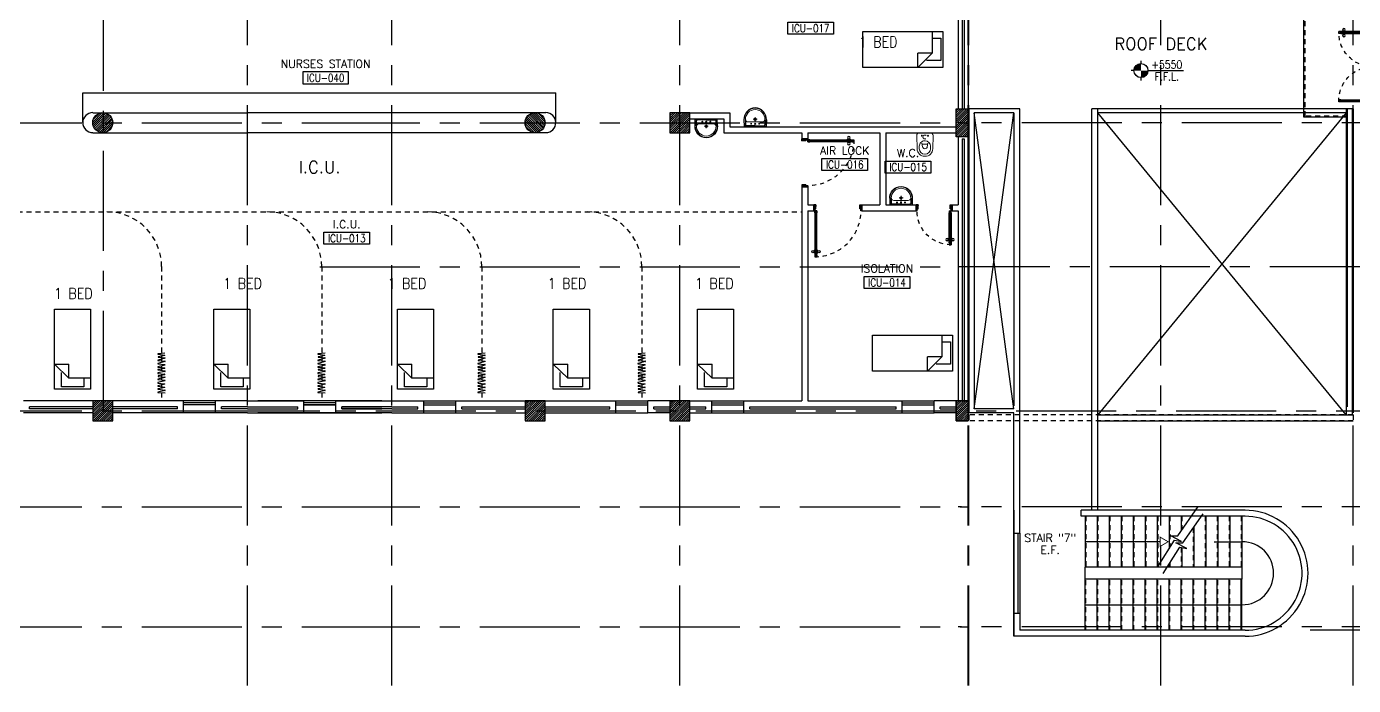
# Model space of a CAD drawing. Extents: x -0.4 to 93.5, y -1.1 to 78.4.
# Drawn here: x 17.47 to 50.62, y -1.11 to 15.35 of the extents above; entities that cross this region are included whole.
import ezdxf
from ezdxf.enums import TextEntityAlignment as Align

# ---------------------------------------------------------------- set-up
doc = ezdxf.new("R2010")
doc.units = 0
doc.header["$MEASUREMENT"] = 0
doc.header["$PDMODE"] = 34
for name, pattern in [('CENTERX2', [4, 2.5, -0.5, 0.5, -0.5]), ('DASHED', [0.75, 0.5, -0.25]), ('HIDDEN', [0.375, 0.25, -0.125]), ('HIDDEN2', [0.1875, 0.125, -0.0625])]:
    doc.linetypes.add(name, pattern=pattern)
doc.layers.get('0').update_dxf_attribs({"color": 11, "linetype": 'CONTINUOUS'})
doc.layers.get('DEFPOINTS').update_dxf_attribs({"color": 11, "linetype": 'CONTINUOUS'})
for name, color, linetype in [('A_COUNTER', 11, 'CONTINUOUS'), ('A_CUBICLE_CURTAINS', 11, 'HIDDEN'), ('AX-DIM', 11, 'CONTINUOUS'), ('AXES', 11, 'CENTERX2'), ('COL', 11, 'CONTINUOUS'), ('D_CURTAIN', 11, 'HIDDEN'), ('DOOR', 11, 'CONTINUOUS'), ('FIX', 11, 'CONTINUOUS'), ('FUR', 11, 'CONTINUOUS'), ('HAT', 11, 'CONTINUOUS'), ('INSUL', 11, 'CONTINUOUS'), ('LEV-PL', 11, 'CONTINUOUS'), ('Locker', 11, 'CONTINUOUS'), ('RM-BOX', 11, 'CONTINUOUS'), ('RM-NAME', 11, 'CONTINUOUS'), ('RM-NO', 11, 'CONTINUOUS'), ('ROOF', 11, 'CONTINUOUS'), ('RS20', 11, 'CONTINUOUS'), ('SHAFT', 11, 'CONTINUOUS'), ('STR', 11, 'CONTINUOUS'), ('WALL', 11, 'CONTINUOUS'), ('WIN', 11, 'CONTINUOUS')]:
    doc.layers.add(name, color=color, linetype=linetype)
doc.styles.add('ROMANC', font='romanc', dxfattribs={"height": 0.1})
doc.styles.add('ROMANS', font='ROMANS.shx', dxfattribs={"width": 0.6})
doc.styles.add('RS20', font='ROMANS.shx', dxfattribs={"height": 0.2})
doc.styles.add('S', font='ROMANS.SHX')
doc.dimstyles.new('STANDARD in', dxfattribs={"dimtxt": 0.24, "dimasz": 0.1, "dimexe": 0.07, "dimexo": 0.05, "dimgap": 0.05, "dimtad": 1, "dimdec": 0, "dimlfac": 1000, "dimzin": 0, "dimdsep": 46, "dimtxsty": 'ROMANS', "dimblk": 'ARCHTICK', "dimcen": 0.05, "dimdle": 0.05, "dimclrd": 7, "dimclre": 7, "dimclrt": 2, "dimadec": 0, "dimazin": 0, "dimtfac": 1, "dimtdec": 0, "dimtmove": 2, "dimatfit": 3, "dimldrblk": 'ARCHTICK', "dimfxl": 0, "dimtolj": 1, "dimtzin": 0, "dimarcsym": 0})

# ---------------------------------------------------------------- blocks, each defined once
blk = doc.blocks.new('*X21')
at = {"color": 0}
for p, q in [((73379, 118298), (73831, 118750)), ((73379, 118351), (73778, 118750)), ((73379, 118404), (73725, 118750)), ((73379, 118457), (73672, 118750)), ((73379, 118510), (73619, 118750)), ((73379, 118563), (73566, 118750)), ((73379, 118616), (73513, 118750)), ((73379, 118669), (73460, 118750)), ((73379, 118722), (73407, 118750)), ((73384, 118250), (73879, 118745)), ((73437, 118250), (73879, 118692)), ((73490, 118250), (73879, 118639)), ((73543, 118250), (73879, 118586)), ((73596, 118250), (73879, 118533)), ((73649, 118250), (73879, 118480)), ((73702, 118250), (73879, 118427)), ((73755, 118250), (73879, 118374)), ((73808, 118250), (73879, 118321)), ((73861, 118250), (73879, 118268))]:
    blk.add_line(p, q, dxfattribs=at)
blk = doc.blocks.new('COL50')
at = {"layer": 'COL'}
blk.add_lwpolyline([(-250, 250), (-250, -250), (250, -250), (250, 250)], close=True, dxfattribs=at)
blk = doc.blocks.new('*X22')
at = {"color": 0}
for p, q in [((84179, 118279), (84650, 118750)), ((84179, 118332), (84596, 118750)), ((84179, 118386), (84543, 118750)), ((84179, 118439), (84490, 118750)), ((84179, 118492), (84437, 118750)), ((84179, 118545), (84384, 118750)), ((84179, 118598), (84331, 118750)), ((84179, 118651), (84278, 118750)), ((84179, 118704), (84225, 118750)), ((84203, 118250), (84679, 118726)), ((84256, 118250), (84679, 118673)), ((84309, 118250), (84679, 118620)), ((84362, 118250), (84679, 118567)), ((84415, 118250), (84679, 118514)), ((84468, 118250), (84679, 118461)), ((84521, 118250), (84679, 118408)), ((84574, 118250), (84679, 118355)), ((84627, 118250), (84679, 118302))]:
    blk.add_line(p, q, dxfattribs=at)
blk = doc.blocks.new('_ARCHTICK')
at = {"color": 0, "linetype": 'ByBlock', "const_width": 0.15}
blk.add_lwpolyline([(-0.5, -0.5), (0.5, 0.5)], dxfattribs=at)
blk = doc.blocks.new('*D161')
at = {"layer": 'AX-DIM', "color": 7, "lineweight": -2, "ltscale": 0.3}
for p, q in [((91.482, 5.5), (92.202, 5.5)), ((92.132, 5.55), (92.132, 0.225)), ((49.537, 0.275), (92.202, 0.275))]:
    blk.add_line(p, q, dxfattribs=at)
at = {"layer": 'DEFPOINTS', "color": 0, "ltscale": 0.3}
for p in [(91.432, 5.5), (49.487, 0.275), (92.132, 0.275)]:
    blk.add_point(p, dxfattribs=at)
at = {"layer": 'AX-DIM', "color": 7, "lineweight": -2, "ltscale": 0.3, "xscale": 0.1, "yscale": 0.1, "zscale": 0.1}
for p, rotation in [((92.132, 5.5), 90), ((92.132, 0.275), 270)]:
    blk.add_blockref('_ARCHTICK', p, dxfattribs=dict(at, rotation=rotation))
at = {"layer": 'AX-DIM', "color": 2, "ltscale": 0.3, "insert": (91.962, 2.888), "char_height": 0.24, "attachment_point": 5, "rotation": 90, "style": 'ROMANS'}
blk.add_mtext('\\A1;5225', dxfattribs=at)
blk = doc.blocks.new('LEV1')
at = {"layer": 'LEV-PL'}
for p, q in [((-175, 0), (-245, 0)), ((0, 245), (0, 175)), ((175, 0), (1061, 0)), ((0, -175), (0, -245))]:
    blk.add_line(p, q, dxfattribs=at)
at = {"layer": 'LEV-PL', "const_width": 175}
for points in [[(-88, 0, -0.414214), (0, 88, -1)], [(88, 0, -0.414214), (0, -88, -1)]]:
    blk.add_lwpolyline(points, format="xyb", dxfattribs=at)
at = {"layer": 'LEV-PL'}
blk.add_circle((0, 0), 175, dxfattribs=at)
at = {"layer": 'LEV-PL', "color": 4, "style": 'S', "width": 0.85}
for tag, p in [('+0000', (646, 50)), ('F.F.L.', (646, -250))]:
    blk.add_attdef(tag, text='', height=200, dxfattribs=at).set_placement(p, align=Align.CENTER)
blk = doc.blocks.new('C11')
at = {"layer": 'HAT'}
h = blk.add_hatch(dxfattribs=at)
h.set_pattern_fill('ANSI31', color=256, scale=300, style=0)
h.set_pattern_definition([(45, (-248556.182, -75061.005), (-26.5165043, 26.5165043), [])])
h.paths.add_polyline_path([(300, 700), (0, 700), (0, 350), (300, 350)])
h.paths.add_polyline_path([(300, 350), (0, 350), (0, 0), (300, 0)])
at = {"layer": 'COL'}
blk.add_lwpolyline([(300, 700), (300, 0), (0, 0), (0, 700)], close=True, dxfattribs=at)
blk = doc.blocks.new('C-300')
at = {"layer": 'HAT', "linetype": 'ByBlock', "ltscale": 0.3}
h = blk.add_hatch(dxfattribs=at)
h.set_pattern_fill('ANSI31', color=8, scale=300, style=0)
h.set_pattern_definition([(45, (-258496.182, -82361.005), (-26.5165043, 26.5165043), [])])
h.paths.add_polyline_path([(300, 500), (0, 500), (0, 250), (300, 250)])
h.paths.add_polyline_path([(300, 250), (0, 250), (0, 0), (300, 0)])
at = {"layer": 'COL'}
blk.add_lwpolyline([(0, 500), (300, 500), (300, 0), (0, 0)], close=True, dxfattribs=at)
blk = doc.blocks.new('DOOR100')
at = {"layer": 'DOOR', "color": 0, "linetype": 'ByBlock'}
for p, q in [((-82, 1205), (-91, 1205)), ((-91, 1205), (-91, 1140)), ((-82, 1140), (-91, 1140)), ((-75, 1218), (-82, 1218)), ((-82, 1128), (-82, 1218)), ((-82, 1205), (-82, 1140)), ((-75, 1128), (-82, 1128)), ((-25, 1300), (-75, 1300)), ((-75, 1300), (-25, 1300)), ((-75, 1250), (-75, 1300)), ((-58, 1250), (-75, 1250)), ((-42, 1270), (-58, 1270)), ((-58, 1250), (-58, 1270)), ((-42, 1250), (-42, 1270)), ((-25, 1250), (-42, 1250)), ((-25, 1250), (-25, 1300)), ((-25, 1218), (-18, 1218)), ((-25, 1128), (-18, 1128)), ((-18, 1128), (-18, 1218)), ((-18, 1205), (-9, 1205)), ((-18, 1205), (-18, 1140)), ((-18, 1140), (-9, 1140)), ((-9, 1205), (-9, 1140)), ((-1200, 0), (-1200, 150)), ((-1200, 150), (-1175, 150)), ((-1200, 150), (-1200, 0)), ((-1150, 0), (-1200, 0)), ((-1175, 150), (-1175, 100)), ((-1175, 100), (-1150, 100)), ((-1150, 100), (-1150, 0)), ((-75, 200), (-58, 200)), ((-75, 150), (-75, 200)), ((-75, 150), (-25, 150)), ((-58, 200), (-58, 180)), ((-58, 180), (-42, 180)), ((-50, 100), (-50, 0)), ((-25, 100), (-50, 100)), ((-50, 0), (0, 0)), ((-42, 200), (-25, 200)), ((-42, 180), (-42, 200)), ((-25, 200), (-25, 150)), ((0, 150), (-25, 150)), ((-25, 150), (-25, 100)), ((0, 150), (0, 0))]:
    blk.add_line(p, q, dxfattribs=at)
at = {"layer": 'DOOR', "linetype": 'ByBlock'}
for p, q in [((-75, 1250), (-75, 200)), ((-58, 200), (-58, 1250)), ((-42, 200), (-42, 1250)), ((-25, 200), (-25, 1250)), ((0, 0), (0, 150))]:
    blk.add_line(p, q, dxfattribs=at)
at = {"layer": 'DOOR', "color": 9, "linetype": 'ByBlock'}
for p, q in [((-1150, 0), (-1200, 114)), ((-1150, 0), (-1200, 40)), ((-1150, 0), (-1163, 100)), ((-50, 0), (0, 114)), ((-50, 0), (-37, 100)), ((-50, 0), (0, 40))]:
    blk.add_line(p, q, dxfattribs=at)
at = {"layer": 'DOOR', "color": 0, "linetype": 'ByBlock'}
for centre in [(-124, 1173), (24, 1173)]:
    blk.add_circle(centre, 32.4, dxfattribs=at)
at = {"layer": 'DOOR', "linetype": 'HIDDEN', "ltscale": 0.5}
blk.add_arc((-25, 150), 1150, 90, 180.0001, dxfattribs=at)
at = {"layer": 'DOOR', "color": 9, "linetype": 'ByBlock'}
for centre, radius, start, end in [((-1150, 0), 154, 103.7142, 108.8947), ((-1150, 0), 134, 100.72, 111.8402), ((-1150, 0), 94.4, 90, 121.9818), ((-1150, 0), 74.4, 90, 132.2236), ((-1150, 0), 54.4, 90, 156.7926), ((-1150, 0), 34.4, 90, 180), ((-1150, 0), 14.4, 90, 180), ((-50, 0), 94.4, 58.0182, 90), ((-50, 0), 74.4, 47.7764, 90), ((-50, 0), 54.4, 23.2074, 90), ((-50, 0), 34.4, 0, 90), ((-50, 0), 14.4, 0, 90), ((-50, 0), 134, 68.1598, 79.28), ((-50, 0), 114, 64.0838, 77.3774), ((-50, 0), 154, 71.1053, 76.2858)]:
    blk.add_arc(centre, radius, start, end, dxfattribs=at)
blk = doc.blocks.new('DOOR90')
at = {"layer": 'DOOR', "color": 0, "linetype": 'ByBlock'}
for p, q in [((-150, 0), (-150, -25)), ((-150, 0), (0, 0)), ((0, -50), (0, 0)), ((-1000, -25), (-1000, -75)), ((-1000, -75), (-1000, -25)), ((-950, -25), (-1000, -25)), ((-950, -75), (-1000, -75)), ((-970, -42), (-970, -58)), ((-950, -42), (-970, -42)), ((-950, -58), (-970, -58)), ((-950, -25), (-950, -42)), ((-950, -58), (-950, -75)), ((-918, -25), (-918, -18)), ((-828, -18), (-918, -18)), ((-918, -75), (-918, -82)), ((-828, -82), (-918, -82)), ((-905, -18), (-905, -9)), ((-905, -9), (-840, -9)), ((-905, -18), (-840, -18)), ((-905, -82), (-905, -91)), ((-905, -82), (-840, -82)), ((-905, -91), (-840, -91)), ((-840, -18), (-840, -9)), ((-840, -82), (-840, -91)), ((-828, -25), (-828, -18)), ((-828, -75), (-828, -82)), ((-200, -42), (-200, -25)), ((-200, -25), (-150, -25)), ((-180, -42), (-200, -42)), ((-200, -75), (-200, -58)), ((-200, -58), (-180, -58)), ((-150, -75), (-200, -75)), ((-180, -58), (-180, -42)), ((-150, -75), (-150, -25)), ((-150, -25), (-100, -25)), ((-100, -25), (-100, -50)), ((-100, -50), (0, -50)), ((-150, -900), (-150, -875)), ((-150, -875), (-100, -875)), ((0, -900), (-150, -900)), ((-150, -900), (0, -900)), ((-100, -850), (0, -850)), ((-100, -875), (-100, -850)), ((0, -850), (0, -900))]:
    blk.add_line(p, q, dxfattribs=at)
at = {"layer": 'DOOR', "color": 9, "linetype": 'ByBlock'}
for p, q in [((0, -50), (-114, 0)), ((0, -50), (-40, 0)), ((0, -50), (-100, -37)), ((0, -850), (-114, -900)), ((0, -850), (-100, -863)), ((0, -850), (-40, -900))]:
    blk.add_line(p, q, dxfattribs=at)
at = {"layer": 'DOOR', "linetype": 'ByBlock'}
for p, q in [((-200, -25), (-950, -25)), ((-200, -42), (-950, -42)), ((-200, -58), (-950, -58)), ((-950, -75), (-200, -75))]:
    blk.add_line(p, q, dxfattribs=at)
at = {"layer": 'DOOR', "color": 0, "linetype": 'ByBlock'}
for centre in [(-873, 24), (-873, -124)]:
    blk.add_circle(centre, 32.4, dxfattribs=at)
at = {"layer": 'DOOR', "color": 9, "linetype": 'ByBlock'}
for centre, radius, start, end in [((0, -50), 154, 161.1053, 166.2858), ((0, -50), 134, 158.1598, 169.28), ((0, -50), 94.4, 148.0182, 180), ((0, -50), 74.4, 137.7764, 180), ((0, -50), 114, 154.0838, 167.3774), ((0, -50), 54.4, 113.2074, 180), ((0, -50), 34.4, 90, 180), ((0, -50), 14.4, 90, 180), ((0, -850), 154, 193.7142, 198.8947), ((0, -850), 134, 190.72, 201.8402), ((0, -850), 94.4, 180, 211.9818), ((0, -850), 74.4, 180, 222.2236), ((0, -850), 54.4, 180, 246.7926), ((0, -850), 34.4, 180, 270), ((0, -850), 14.4, 180, 270)]:
    blk.add_arc(centre, radius, start, end, dxfattribs=at)
at = {"layer": 'DOOR', "linetype": 'HIDDEN', "ltscale": 0.5}
blk.add_arc((-150, -25), 850, 180, 270, dxfattribs=at)
blk = doc.blocks.new('C')
at = {"layer": 'D_CURTAIN'}
for points in [[(0.229, 0.077), (0.229, 0.077, 0.848601), (0.219, 0.076), (0.202, -0.062, -0.855925), (0.192, -0.063), (0.167, 0.072, 0.866955), (0.157, 0.072), (0.144, -0.065, -0.843142), (0.134, -0.066), (0.099, 0.077, 0.845318), (0.089, 0.076), (0.076, -0.066, -0.842227), (0.066, -0.067), (0.029, 0.079, 0.837896), (0.019, 0.078), (0.004, -0.065, -0.84563), (-0.006, -0.065), (-0.04, 0.078, 0.842014), (-0.049, 0.078), (-0.065, -0.063, -0.866148), (-0.075, -0.063), (-0.099, 0.074, 0.854133), (-0.109, 0.074), (-0.129, -0.066, -0.838104), (-0.139, -0.067), (-0.17, 0.077, 0.84026), (-0.18, 0.077), (-0.183, -0.071)], [(0.639, -0.068), (0.628, 0.076, 0.848601), (0.618, 0.076), (0.601, -0.063, -0.855925), (0.591, -0.063), (0.566, 0.071, 0.866955), (0.556, 0.071), (0.542, -0.066, -0.843142), (0.533, -0.066), (0.497, 0.076, 0.845318), (0.488, 0.075), (0.474, -0.067, -0.842227), (0.465, -0.068), (0.427, 0.078, 0.837896), (0.417, 0.078), (0.403, -0.065, -0.84563), (0.393, -0.066), (0.359, 0.078, 0.842014), (0.349, 0.077), (0.334, -0.063, -0.866148), (0.324, -0.064), (0.299, 0.074, 0.854133), (0.29, 0.073), (0.27, -0.067, -0.838104), (0.26, -0.067), (0.229, 0.077, 0.84026), (0.219, 0.076)]]:
    blk.add_lwpolyline(points, format="xyb", dxfattribs=at)
blk = doc.blocks.new('LAV1')
at = {"layer": 'FIX', "linetype": 'ByBlock', "ltscale": 0.3}
for p, q in [((-280, 210), (-275, 50)), ((-245, 210), (-245, 85)), ((0, 60), (-220, 60)), ((0, 60), (220, 60)), ((245, 210), (245, 85)), ((280, 210), (275, 50))]:
    blk.add_line(p, q, dxfattribs=at)
at = {"layer": 'FIX', "linetype": 'Continuous', "lineweight": 20}
for p, q in [((-275, 210), (-275, 50)), ((0, 50), (-275, 50)), ((0, 50), (-252, 50)), ((0, 155), (-181, 155)), ((0, 155), (181, 155)), ((0, 50), (252, 50)), ((0, 50), (275, 50)), ((275, 210), (275, 50))]:
    blk.add_line(p, q, dxfattribs=at)
at = {"layer": 'FIX', "linetype": 'DASHED', "lineweight": 20, "ltscale": 0.05}
for p, q in [((50, 220), (-50, 220)), ((0, 170), (0, 270)), ((0, 170), (0, 270))]:
    blk.add_line(p, q, dxfattribs=at)
at = {"layer": 'FIX', "lineweight": 20}
for p, q in [((16, 107), (-15, 107)), ((0, 92), (0, 123))]:
    blk.add_line(p, q, dxfattribs=at)
at = {"layer": 'FIX', "linetype": 'HIDDEN', "lineweight": 20, "ltscale": 0.05}
for centre in [(-100, 107), (100, 107)]:
    blk.add_circle(centre, 12.4, dxfattribs=at)
at = {"layer": 'FIX', "lineweight": 20}
for centre, radius in [((0, 220), 29.5), ((0, 220), 22.5), ((0, 107), 15.5)]:
    blk.add_circle(centre, radius, dxfattribs=at)
at = {"layer": 'FIX', "linetype": 'ByBlock', "ltscale": 0.3}
for centre, radius, start, end in [((7, 220), 287, 91.3776, 182.0064), ((-7, 220), 287, 357.9936, 88.6224), ((-220, 85), 24.9, 179.7021, 269.9486), ((220, 85), 24.9, 270.0514, 0.2979)]:
    blk.add_arc(centre, radius, start, end, dxfattribs=at)
at = {"layer": 'FIX', "linetype": 'Continuous', "lineweight": 20}
for centre, radius, start, end in [((8, 217), 283, 91.6988, 181.351), ((8, 212), 253, 91.7328, 180.4884), ((-8, 217), 283, 358.649, 88.3012), ((-8, 212), 253, 359.5116, 88.2672), ((-179, 222), 66.9, 190.2006, 268.0786), ((179, 222), 66.9, 271.9214, 349.7994)]:
    blk.add_arc(centre, radius, start, end, dxfattribs=at)
blk = doc.blocks.new('WC1')
at = {"layer": 'FIX', "lineweight": 20}
for p, q in [((-727, 5), (-727, -5)), ((-674, 5), (-674, -5)), ((-534, 24), (-540, 0)), ((-540, 0), (-534, -24)), ((-210, 204), (-538, 194)), ((-475, 141), (-538, 141)), ((-395, 76), (-490, 60)), ((-339, 5), (-339, -5)), ((-538, -141), (-475, -141)), ((-538, -194), (-210, -204)), ((-490, -60), (-395, -76))]:
    blk.add_line(p, q, dxfattribs=at)
at = {"layer": 'FIX', "linetype": 'Continuous', "lineweight": 20}
blk.add_line((-420, -47), (-420, 45), dxfattribs=at)
at = {"layer": 'FIX', "lineweight": 20}
blk.add_lwpolyline([(-213, -204), (-210, -204, 0.414214), (-137, -131), (-137, 0), (-137, 131, 0.414214), (-210, 204)], format="xyb", dxfattribs=at)
at = {"layer": 'FIX', "linetype": 'HIDDEN2', "lineweight": 20, "ltscale": 0.3}
blk.add_circle((-245, 0), 49.8, dxfattribs=at)
at = {"layer": 'FIX', "linetype": 'HIDDEN', "lineweight": 20, "ltscale": 0.05}
for centre in [(-213, 78), (-213, -77)]:
    blk.add_circle(centre, 11.6, dxfattribs=at)
at = {"layer": 'FIX', "lineweight": 20}
for centre, radius, start, end in [((-538, 5), 189, 90, 180), ((-538, 5), 136, 90, 180), ((-473, -7), 68.2, 128.9242, 152.8468), ((-464, -18), 82, 108.496, 128.9242), ((-475, 5), 136, 360, 90), ((-538, -5), 189, 180, 270), ((-538, -5), 136, 180, 270), ((-473, 7), 68.2, 207.1532, 231.0758), ((-464, 18), 82, 231.0758, 251.504), ((-475, -5), 136, 270, 0)]:
    blk.add_arc(centre, radius, start, end, dxfattribs=at)
at = {"layer": 'FIX', "linetype": 'Continuous', "lineweight": 20}
for centre, start, end in [((-443, 46), 357.6662, 91.6121), ((-442, -46), 268.3879, 2.3338)]:
    blk.add_arc(centre, 22.3, start, end, dxfattribs=at)
blk = doc.blocks.new('A$C272A55A0')
at = {"layer": 'DOOR', "color": 0, "linetype": 'ByBlock'}
for p, q in [((0, 900), (0, 1050)), ((50, 1050), (0, 1050)), ((50, 950), (50, 1050)), ((1750, 950), (1750, 1050)), ((1750, 1050), (1800, 1050)), ((1800, 1050), (1800, 900)), ((0, 900), (25, 900)), ((25, 950), (50, 950)), ((25, 900), (25, 950)), ((75, 900), (25, 900)), ((25, 850), (25, 900)), ((42, 850), (25, 850)), ((58, 870), (42, 870)), ((42, 870), (42, 850)), ((58, 850), (58, 870)), ((75, 850), (58, 850)), ((75, 900), (75, 850)), ((1725, 900), (1775, 900)), ((1725, 900), (1725, 850)), ((1725, 850), (1742, 850)), ((1742, 870), (1758, 870)), ((1742, 850), (1742, 870)), ((1775, 950), (1750, 950)), ((1758, 870), (1758, 850)), ((1758, 850), (1775, 850)), ((1775, 900), (1775, 950)), ((1800, 900), (1775, 900)), ((1775, 850), (1775, 900)), ((25, 50), (42, 50)), ((25, 50), (25, 0)), ((25, 0), (75, 0)), ((75, 0), (25, 0)), ((42, 50), (42, 30)), ((42, 30), (58, 30)), ((58, 50), (75, 50)), ((58, 50), (58, 30)), ((75, 50), (75, 0)), ((1718, 160), (1709, 160)), ((1709, 95), (1709, 160)), ((1718, 95), (1709, 95)), ((1725, 173), (1718, 173)), ((1718, 173), (1718, 83)), ((1718, 95), (1718, 160)), ((1725, 83), (1718, 83)), ((1742, 50), (1725, 50)), ((1725, 50), (1725, 0)), ((1775, 0), (1725, 0)), ((1725, 0), (1775, 0)), ((1742, 50), (1742, 30)), ((1758, 30), (1742, 30)), ((1775, 50), (1758, 50)), ((1758, 50), (1758, 30)), ((1775, 173), (1782, 173)), ((1775, 83), (1782, 83)), ((1775, 50), (1775, 0)), ((1782, 173), (1782, 83)), ((1782, 160), (1791, 160)), ((1782, 95), (1782, 160)), ((1782, 95), (1791, 95)), ((1791, 95), (1791, 160))]:
    blk.add_line(p, q, dxfattribs=at)
at = {"layer": 'DOOR', "color": 9, "linetype": 'ByBlock'}
for p, q in [((50, 1050), (0, 1010)), ((50, 1050), (0, 937)), ((50, 1050), (37, 950)), ((1750, 1050), (1800, 1010)), ((1750, 1050), (1800, 937)), ((1750, 1050), (1763, 950))]:
    blk.add_line(p, q, dxfattribs=at)
at = {"layer": 'DOOR', "linetype": 'ByBlock'}
for p, q in [((25, 850), (25, 50)), ((42, 850), (42, 50)), ((58, 850), (58, 50)), ((75, 50), (75, 850)), ((1725, 50), (1725, 850)), ((1742, 850), (1742, 50)), ((1758, 850), (1758, 50)), ((1775, 850), (1775, 50))]:
    blk.add_line(p, q, dxfattribs=at)
at = {"layer": 'DOOR', "color": 0, "linetype": 'ByBlock'}
for centre in [(1676, 128), (1824, 128)]:
    blk.add_circle(centre, 32.4, dxfattribs=at)
at = {"layer": 'DOOR', "color": 9, "linetype": 'ByBlock'}
for centre, radius, start, end in [((50, 1050), 54.4, 203.2074, 270), ((50, 1050), 74.4, 227.7764, 270), ((50, 1050), 34.4, 180, 270), ((50, 1050), 14.4, 180, 270), ((1750, 1050), 14.4, 270, 0), ((1750, 1050), 34.4, 270, 0), ((1750, 1050), 54.4, 270, 336.7926), ((1750, 1050), 74.4, 270, 312.2236), ((50, 1050), 94.4, 238.0182, 270), ((50, 1050), 114, 244.0838, 257.3774), ((50, 1050), 134, 248.1598, 259.28), ((50, 1050), 154, 251.1053, 256.2858), ((1750, 1050), 94.4, 270, 301.9818), ((1750, 1050), 114, 282.6226, 295.9162), ((1750, 1050), 134, 280.72, 291.8402), ((1750, 1050), 154, 283.7142, 288.8947)]:
    blk.add_arc(centre, radius, start, end, dxfattribs=at)
at = {"layer": 'DOOR', "linetype": 'HIDDEN', "ltscale": 0.5}
for centre, start, end in [((50, 851), 268.3174, 3.2965), ((1750, 851), 176.7035, 271.6826)]:
    blk.add_arc(centre, 851, start, end, dxfattribs=at)
at = {"layer": 'WALL', "linetype": 'ByBlock'}
blk.add_line((1800, 900), (1800, 1050), dxfattribs=at)
blk = doc.blocks.new('RM1')
at = {"layer": 'RM-BOX'}
blk.add_lwpolyline([(570, -200), (-570, -200), (-570, -500), (570, -500)], close=True, dxfattribs=at)
at = {"layer": 'RM-NAME', "style": 'ROMANS'}
for tag, p in [('ROOMNAME1', (0, 324)), ('ROOMNAME2', (0, 0))]:
    blk.add_attdef(tag, text='', height=200, dxfattribs=at).set_placement(p, align=Align.MIDDLE)
at = {"layer": 'RM-NO', "style": 'ROMANS', "width": 0.8}
blk.add_attdef('ROOMNO', text='', height=200, dxfattribs=at).set_placement((0, -350), align=Align.MIDDLE)
blk = doc.blocks.new('*X104')
at = {"color": 0}
for p, q in [((193089, 10708), (193542, 11161)), ((193089, 10761), (193488, 11161)), ((193089, 10814), (193435, 11161)), ((193089, 10867), (193382, 11161)), ((193089, 10920), (193329, 11161)), ((193089, 10973), (193276, 11161)), ((193089, 11026), (193223, 11161)), ((193089, 11079), (193170, 11161)), ((193089, 11132), (193117, 11161)), ((193095, 10661), (193589, 11155)), ((193148, 10661), (193589, 11102)), ((193201, 10661), (193589, 11049)), ((193254, 10661), (193589, 10996)), ((193307, 10661), (193589, 10943)), ((193360, 10661), (193589, 10890)), ((193413, 10661), (193589, 10837)), ((193466, 10661), (193589, 10784)), ((193519, 10661), (193589, 10731)), ((193572, 10661), (193589, 10678))]:
    blk.add_line(p, q, dxfattribs=at)
blk = doc.blocks.new('*X103')
at = {"color": 0}
for p, q in [((84179, 10675), (84665, 11161)), ((84179, 10729), (84612, 11161)), ((84179, 10782), (84559, 11161)), ((84179, 10835), (84506, 11161)), ((84179, 10888), (84453, 11161)), ((84179, 10941), (84400, 11161)), ((84179, 10994), (84347, 11161)), ((84179, 11047), (84294, 11161)), ((84179, 11100), (84240, 11161)), ((84179, 11153), (84187, 11161)), ((84218, 10661), (84679, 11122)), ((84271, 10661), (84679, 11069)), ((84324, 10661), (84679, 11016)), ((84377, 10661), (84679, 10963)), ((84430, 10661), (84679, 10910)), ((84483, 10661), (84679, 10857)), ((84536, 10661), (84679, 10804)), ((84589, 10661), (84679, 10751)), ((84642, 10661), (84679, 10698))]:
    blk.add_line(p, q, dxfattribs=at)

msp = doc.modelspace()

# ---------------------------------------------------------------- hatches: boundary and pattern name
at = {"layer": 'HAT'}
h = msp.add_hatch(dxfattribs=at)
h.set_pattern_fill('ANSI31', color=256, scale=0.3, style=0)
h.set_pattern_definition([(45, (-41.867943, -30.683337), (-0.026516504, 0.026516504), [])])
h.paths.add_polyline_path([(19.1224, 12.9511), (19.3724, 12.9511), (19.3724, 13.2011, 0.4142136)])
h.paths.add_polyline_path([(19.3724, 13.2011), (19.3724, 12.9511), (19.6224, 12.9511, 0.4142136)])
h.paths.add_polyline_path([(19.6224, 12.9511), (19.3724, 12.9511), (19.3724, 12.7011, 0.4142136)])
h.paths.add_polyline_path([(19.3724, 12.9511), (19.1224, 12.9511, 0.4142136), (19.3724, 12.7011)])
h = msp.add_hatch(dxfattribs=at)
h.set_pattern_fill('ANSI31', color=256, scale=0.3, style=0)
h.set_pattern_definition([(135, (91.413756, -30.684444), (0.026516504, 0.026516504), [])])
h.paths.add_polyline_path([(30.4235, 12.95), (30.1735, 12.95), (30.1735, 13.2, -0.4142136)])
h.paths.add_polyline_path([(30.1735, 13.2), (30.1735, 12.95), (29.9235, 12.95, -0.4142136)])
h.paths.add_polyline_path([(29.9235, 12.95), (30.1735, 12.95), (30.1735, 12.7, -0.4142136)])
h.paths.add_polyline_path([(30.1735, 12.95), (30.4235, 12.95, -0.4142136), (30.1735, 12.7)])

# ---------------------------------------------------------------- linework, layer by layer
for p, q in [((46.2308, 2.6249), (46.7385, 3.3562)), ((46.3576, 2.4466), (46.8653, 3.1779)), ((45.7448, 1.8643), (46.154, 2.5195)), ((45.8716, 1.686), (46.2808, 2.3413)), ((46.0605, 2.6249), (46.2308, 2.6249)), ((46.3294, 2.4844), (46.0605, 2.6249)), ((46.154, 2.5195), (46.3294, 2.4844)), ((46.4561, 2.3062), (46.1873, 2.4466)), ((46.1873, 2.4466), (46.3576, 2.4466)), ((46.2808, 2.3413), (46.4561, 2.3062))]:
    msp.add_line(p, q)
at = {"layer": 'A_COUNTER'}
for p, q in [((18.8724, 13.7), (30.6935, 13.7)), ((19.1224, 13.2), (22.9924, 13.2)), ((30.4435, 13.2), (22.9924, 13.2)), ((19.1224, 12.7), (22.9924, 12.7)), ((30.4435, 12.7), (22.9924, 12.7))]:
    msp.add_line(p, q, dxfattribs=at)
for centre, start, end in [((19.1224, 12.9511), 90, 270), ((30.4435, 12.9511), 270, 90)]:
    msp.add_arc(centre, 0.25, start, end, dxfattribs=at)
at = {"layer": 'A_CUBICLE_CURTAINS', "ltscale": 0.5}
for p, q in [((12.7424, 10.7226), (36.8424, 10.7226)), ((20.8424, 9.3546), (20.8424, 6)), ((24.8424, 9.3546), (24.8424, 6)), ((28.8424, 9.3546), (28.8424, 6)), ((32.8424, 9.3546), (32.8424, 6))]:
    msp.add_line(p, q, dxfattribs=at)
for centre in [(19.4744, 9.3546), (23.4744, 9.3546), (27.4744, 9.3546), (31.4744, 9.3546)]:
    msp.add_arc(centre, 1.368, 0, 90, dxfattribs=at)
at = {"layer": 'AXES'}
for p, q in [((22.9924, -1.1143), (22.9924, 77.6984)), ((22.9924, -1.1143), (22.9924, 77.6984)), ((26.5924, -1.1143), (26.5924, 77.6984)), ((26.5924, -1.1143), (26.5924, 77.6984)), ((45.8124, -1.1143), (45.8124, 77.6984)), ((40.9924, -1.1143), (40.9924, 77.3484)), ((41.0124, -1.1143), (41.0124, 77.3484)), ((50.6124, -1.1143), (50.6124, 77.3484)), ((19.3924, 5.75), (19.3924, 64.57)), ((33.7924, -1.1143), (33.7924, 59.47)), ((0.35, 12.95), (24.7924, 12.95)), ((24.7924, 12.95), (40.9924, 12.95)), ((92.8324, 12.95), (40.7424, 12.95)), ((24.7924, 9.35), (40.7457, 9.35)), ((83.0324, 9.35), (40.7424, 9.35)), ((0.35, 5.75), (24.7924, 5.75)), ((22.1924, 5.75), (92.8324, 5.75)), ((0.35, 3.35), (24.7924, 3.35)), ((24.7924, 3.35), (40.9924, 3.35)), ((92.8324, 3.35), (40.7424, 3.35)), ((0.35, 0.35), (24.7924, 0.35)), ((24.7924, 0.35), (40.9924, 0.35)), ((92.8324, 0.35), (40.7424, 0.35))]:
    msp.add_line(p, q, dxfattribs=at)
at = {"layer": 'COL'}
for p, q in [((29.9224, 6), (29.9224, 5.5)), ((30.4224, 6), (29.9224, 6)), ((30.4224, 5.5), (30.4224, 6)), ((40.9924, 6), (40.6924, 6)), ((40.9924, 5.5), (40.9924, 6)), ((29.9224, 5.5), (30.4224, 5.5))]:
    msp.add_line(p, q, dxfattribs=at)
at = {"layer": 'FUR'}
for p, q in [((38.3663, 14.3284), (38.3663, 15.2284)), ((38.3663, 15.2284), (40.3663, 15.2284)), ((40.0947, 15.2284), (40.0947, 14.6895)), ((40.0947, 15.0585), (40.3109, 15.0585)), ((40.3109, 15.0585), (40.3109, 14.5006)), ((40.3663, 15.2284), (40.3663, 14.3284)), ((40.0947, 14.6895), (39.7413, 14.6895)), ((39.7413, 14.3284), (39.7413, 14.6895)), ((40.0947, 14.6895), (39.7413, 14.3284)), ((40.3663, 14.3284), (38.3663, 14.3284)), ((40.3109, 14.5006), (39.9512, 14.5006)), ((18.1664, 6.2903), (18.1664, 8.2903)), ((18.1664, 8.2903), (19.0664, 8.2903)), ((19.0664, 8.2903), (19.0664, 6.2903)), ((22.1466, 6.2903), (22.1466, 8.2903)), ((22.1466, 8.2903), (23.0466, 8.2903)), ((23.0466, 8.2903), (23.0466, 6.2903)), ((26.7369, 6.2903), (26.7369, 8.2903)), ((26.7369, 8.2903), (27.6369, 8.2903)), ((27.6369, 8.2903), (27.6369, 6.2903)), ((30.6299, 6.2903), (30.6299, 8.2903)), ((30.6299, 8.2903), (31.5299, 8.2903)), ((31.5299, 8.2903), (31.5299, 6.2903)), ((34.2344, 6.2903), (34.2344, 8.2903)), ((34.2344, 8.2903), (35.1344, 8.2903)), ((35.1344, 8.2903), (35.1344, 6.2903)), ((38.6074, 6.741), (38.6074, 7.641)), ((38.6074, 7.641), (40.6074, 7.641)), ((40.3358, 7.641), (40.3358, 7.1021)), ((40.6074, 7.641), (40.6074, 6.741)), ((40.3358, 7.4711), (40.552, 7.4711)), ((40.552, 7.4711), (40.552, 6.9131)), ((40.3358, 7.1021), (39.9824, 7.1021)), ((39.9824, 6.741), (39.9824, 7.1021)), ((40.3358, 7.1021), (39.9824, 6.741)), ((18.1664, 6.9153), (18.5276, 6.9153)), ((18.5276, 6.5619), (18.1664, 6.9153)), ((18.3386, 6.3457), (18.3386, 6.7054)), ((18.5276, 6.5619), (18.5276, 6.9153)), ((22.1466, 6.9153), (22.5077, 6.9153)), ((22.5077, 6.5619), (22.1466, 6.9153)), ((22.3187, 6.3457), (22.3187, 6.7054)), ((22.5077, 6.5619), (22.5077, 6.9153)), ((26.7369, 6.9153), (27.098, 6.9153)), ((27.098, 6.5619), (26.7369, 6.9153)), ((26.909, 6.3457), (26.909, 6.7054)), ((27.098, 6.5619), (27.098, 6.9153)), ((30.6299, 6.9153), (30.991, 6.9153)), ((30.991, 6.5619), (30.6299, 6.9153)), ((30.802, 6.3457), (30.802, 6.7054)), ((30.991, 6.5619), (30.991, 6.9153)), ((34.2344, 6.9153), (34.5956, 6.9153)), ((34.5956, 6.5619), (34.2344, 6.9153)), ((34.4066, 6.3457), (34.4066, 6.7054)), ((34.5956, 6.5619), (34.5956, 6.9153)), ((40.6074, 6.741), (38.6074, 6.741)), ((40.552, 6.9131), (40.1923, 6.9131)), ((18.8965, 6.3457), (18.3386, 6.3457)), ((19.0664, 6.5619), (18.5276, 6.5619)), ((18.8965, 6.5619), (18.8965, 6.3457)), ((22.8767, 6.3457), (22.3187, 6.3457)), ((23.0466, 6.5619), (22.5077, 6.5619)), ((22.8767, 6.5619), (22.8767, 6.3457)), ((27.467, 6.3457), (26.909, 6.3457)), ((27.6369, 6.5619), (27.098, 6.5619)), ((27.467, 6.5619), (27.467, 6.3457)), ((31.36, 6.3457), (30.802, 6.3457)), ((31.5299, 6.5619), (30.991, 6.5619)), ((31.36, 6.5619), (31.36, 6.3457)), ((34.9645, 6.3457), (34.4066, 6.3457)), ((35.1344, 6.5619), (34.5956, 6.5619)), ((34.9645, 6.5619), (34.9645, 6.3457)), ((19.0664, 6.2903), (18.1664, 6.2903)), ((23.0466, 6.2903), (22.1466, 6.2903)), ((27.6369, 6.2903), (26.7369, 6.2903)), ((31.5299, 6.2903), (30.6299, 6.2903)), ((35.1344, 6.2903), (34.2344, 6.2903))]:
    msp.add_line(p, q, dxfattribs=at)
at = {"layer": 'INSUL'}
for p, q in [((40.8424, 18.5), (40.8424, 13.3)), ((40.8924, 18.5), (40.8924, 13.3)), ((40.8424, 12.55), (40.8924, 12.55)), ((40.8424, 12.55), (40.8424, 6)), ((40.8924, 12.55), (40.8924, 6)), ((17.5424, 5.8), (17.5424, 5.85)), ((19.1224, 5.85), (17.5424, 5.85)), ((19.1224, 5.8), (17.5424, 5.8)), ((21.2424, 5.85), (19.6224, 5.85)), ((21.2424, 5.8), (19.6224, 5.8)), ((21.2424, 5.8), (21.2424, 5.85)), ((22.3424, 5.8), (22.3424, 5.85)), ((22.7424, 5.85), (22.3424, 5.85)), ((22.3424, 5.8), (22.3424, 5.85)), ((22.9924, 5.85), (22.3424, 5.85)), ((22.7424, 5.8), (22.3424, 5.8)), ((22.9924, 5.8), (22.3424, 5.8)), ((22.9924, 5.85), (24.2424, 5.85)), ((22.9924, 5.8), (24.2424, 5.8)), ((24.2457, 5.8), (24.2457, 5.85)), ((25.3424, 5.85), (26.3424, 5.85)), ((25.3424, 5.8), (25.3424, 5.85)), ((25.3424, 5.8), (26.3424, 5.8)), ((26.5924, 5.85), (25.3457, 5.85)), ((26.5924, 5.8), (25.3457, 5.8)), ((26.5924, 5.85), (27.2457, 5.85)), ((26.5924, 5.8), (27.2457, 5.8)), ((26.8424, 5.85), (27.2457, 5.85)), ((26.8424, 5.8), (27.2457, 5.8)), ((27.2457, 5.8), (27.2457, 5.85)), ((27.2457, 5.8), (27.2457, 5.85)), ((28.3424, 5.85), (29.9224, 5.85)), ((28.3424, 5.8), (28.3424, 5.85)), ((28.3424, 5.8), (29.9224, 5.8)), ((30.4224, 5.85), (32.0424, 5.85)), ((30.4224, 5.8), (32.0424, 5.8)), ((32.0424, 5.8), (32.0424, 5.85)), ((33.1424, 5.85), (33.5424, 5.85)), ((33.1424, 5.8), (33.1424, 5.85)), ((33.1424, 5.8), (33.5424, 5.8)), ((34.0424, 5.85), (34.439, 5.85)), ((34.0424, 5.8), (34.439, 5.8)), ((34.439, 5.8), (34.439, 5.85)), ((35.539, 5.8), (35.539, 5.85)), ((35.539, 5.85), (39.1924, 5.85)), ((35.539, 5.8), (39.1924, 5.8)), ((39.1924, 5.8), (39.1924, 5.85)), ((40.2924, 5.8), (40.2924, 5.85)), ((40.2924, 5.85), (40.6924, 5.85)), ((40.2924, 5.8), (40.6924, 5.8))]:
    msp.add_line(p, q, dxfattribs=at)
at = {"layer": 'Locker', "color": 0, "linetype": 'ByBlock', "ltscale": 0.3}
for p, q in [((18.8724, 12.9511), (18.8724, 13.7)), ((30.6935, 12.9511), (30.6935, 13.7)), ((42.1374, 13.2), (42.1374, 5.8732))]:
    msp.add_line(p, q, dxfattribs=at)
at = {"layer": 'ROOF'}
for p, q in [((41.0124, 13.3), (41.0124, 5.7)), ((42.2874, 13.3), (41.0124, 13.3)), ((42.2874, 2.69), (42.2874, 13.3)), ((50.6124, 13.3), (44.0874, 13.3)), ((44.0874, 3.265), (44.0874, 13.3)), ((44.2374, 3.265), (44.2374, 13.3)), ((50.4424, 13.3), (50.4424, 5.65)), ((50.4624, 13.3), (50.4624, 5.85)), ((50.6124, 13.3), (50.4624, 13.3)), ((50.5924, 13.3), (50.5924, 5.65)), ((50.6124, 13.3), (50.6124, 5.7)), ((42.1374, 13.2), (41.1424, 13.2)), ((41.1424, 13.2), (41.1424, 5.8)), ((50.4424, 13.2), (44.2374, 13.2)), ((42.1374, 5.7), (40.9924, 5.7)), ((42.1374, 5.8), (41.1424, 5.8)), ((42.1374, 3.265), (42.1374, 5.7)), ((44.2374, 5.65), (50.6115, 5.65)), ((44.2374, 5.5), (50.6124, 5.5)), ((47.8376, 1.84), (43.9176, 1.84)), ((43.9176, 1.54), (43.9176, 1.84)), ((46.0176, 1.9198), (46.0176, 1.84)), ((46.0176, 1.9198), (46.0176, 1.84)), ((47.8376, 1.84), (47.8376, 1.54)), ((47.8376, 1.54), (43.9176, 1.54))]:
    msp.add_line(p, q, dxfattribs=at)
at = {"layer": 'SHAFT'}
for p, q in [((42.1374, 5.8), (41.1424, 13.2)), ((41.1424, 5.8), (42.1374, 13.2)), ((50.4424, 13.2), (44.2374, 5.65)), ((50.4424, 5.65), (44.2374, 13.2))]:
    msp.add_line(p, q, dxfattribs=at)
at = {"layer": 'STR', "linetype": 'HIDDEN2'}
for p, q in [((41.0124, 5.65), (41.0124, 5.5)), ((50.6132, 5.65), (41.0132, 5.65)), ((50.6122, 5.65), (50.6122, 5.5)), ((50.6122, 5.5), (41.0132, 5.5)), ((43.9376, 3.115), (43.9376, 1.84)), ((44.2376, 3.115), (44.2376, 1.84)), ((44.5376, 3.115), (44.5376, 1.84)), ((44.8376, 3.115), (44.8376, 1.84)), ((45.1376, 3.115), (45.1376, 1.84)), ((45.4376, 3.115), (45.4376, 1.84)), ((45.7376, 3.115), (45.7376, 1.84)), ((46.0376, 3.115), (46.0376, 2.3331)), ((46.3376, 3.115), (46.3376, 2.7786)), ((46.9176, 3.115), (46.9176, 1.84)), ((47.2176, 3.115), (47.2176, 1.84)), ((47.5176, 3.115), (47.5176, 1.84)), ((47.8176, 3.115), (47.8176, 1.84)), ((46.6176, 2.8211), (46.6176, 1.84)), ((46.3176, 2.3339), (46.3176, 1.84)), ((46.0376, 1.9518), (46.0376, 1.84)), ((43.9376, 0.265), (43.9376, 1.54)), ((44.2376, 0.265), (44.2376, 1.54)), ((44.5376, 0.265), (44.5376, 1.54)), ((44.8376, 0.265), (44.8376, 1.54)), ((45.1376, 0.265), (45.1376, 1.54)), ((45.4376, 0.265), (45.4376, 1.54)), ((45.7376, 0.265), (45.7376, 1.54)), ((46.0376, 0.265), (46.0376, 1.54)), ((46.3376, 0.265), (46.3376, 1.54)), ((46.6376, 0.265), (46.6376, 1.54)), ((46.9376, 0.265), (46.9376, 1.54)), ((47.2376, 0.265), (47.2376, 1.54)), ((47.5376, 0.265), (47.5376, 1.54)), ((47.8176, 0.265), (47.8176, 1.54)), ((47.8376, 0.265), (47.8376, 1.54))]:
    msp.add_line(p, q, dxfattribs=at)
at = {"layer": 'STR'}
for p, q in [((43.9176, 3.115), (43.9176, 1.84)), ((44.2176, 3.115), (44.2176, 1.84)), ((44.5176, 3.115), (44.5176, 1.84)), ((44.8176, 3.115), (44.8176, 1.84)), ((45.1176, 3.115), (45.1176, 1.84)), ((45.4176, 3.115), (45.4176, 1.84)), ((45.7176, 3.115), (45.7176, 1.84)), ((46.0176, 3.115), (46.0176, 2.301)), ((46.3176, 3.115), (46.3176, 2.7498)), ((46.9376, 3.115), (46.9376, 1.84)), ((47.2376, 3.115), (47.2376, 1.84)), ((47.5376, 3.115), (47.5376, 1.84)), ((47.8376, 3.115), (47.8376, 1.84)), ((46.6376, 2.8499), (46.6376, 1.84)), ((45.7925, 2.4775), (43.9376, 2.4775)), ((46.3376, 2.3299), (46.3376, 1.84)), ((47.1444, 2.4775), (47.84, 2.4775)), ((46.0376, 1.9518), (46.0376, 1.84)), ((43.9176, 0.265), (43.9176, 1.54)), ((44.2176, 0.265), (44.2176, 1.54)), ((44.5176, 0.265), (44.5176, 1.54)), ((44.8176, 0.265), (44.8176, 1.54)), ((45.1176, 0.265), (45.1176, 1.54)), ((45.4176, 0.265), (45.4176, 1.54)), ((45.7176, 0.265), (45.7176, 1.54)), ((46.0176, 0.265), (46.0176, 1.54)), ((46.3176, 0.265), (46.3176, 1.54)), ((46.6176, 0.265), (46.6176, 1.54)), ((46.9176, 0.265), (46.9176, 1.54)), ((47.2176, 0.265), (47.2176, 1.54)), ((47.5176, 0.265), (47.5176, 1.54)), ((47.8176, 0.265), (47.8176, 1.54)), ((47.8376, 0.265), (47.8376, 1.54)), ((43.9176, 0.9025), (47.84, 0.9025))]:
    msp.add_line(p, q, dxfattribs=at)
msp.add_lwpolyline([(50.4624, 13.0859), (49.3824, 13.0859), (49.3824, 15.7209), (50.4624, 15.7209)], dxfattribs=at)
at = {"layer": 'STR', "linetype": 'HIDDEN2'}
msp.add_lwpolyline([(50.4624, 13.1159), (49.4124, 13.1159), (49.4124, 15.6909), (50.4624, 15.6909)], dxfattribs=at)
at = {"layer": 'STR', "const_width": 0.0215}
msp.add_lwpolyline([(45.7925, 2.362), (45.7925, 2.593), (45.9925, 2.4775)], close=True, dxfattribs=at)
at = {"layer": 'STR'}
msp.add_arc((47.84, 1.69), 0.7875, 270, 90, dxfattribs=at)
at = {"layer": 'WALL', "linetype": 'ByBlock'}
for p, q in [((40.7424, 18.65), (40.7424, 13.3)), ((40.9924, 18.65), (40.9924, 13.3)), ((40.9924, 13.2), (40.9924, 13.3)), ((40.9924, 13.2), (40.9924, 13.3)), ((34.0424, 13.2), (35.0424, 13.2)), ((34.0424, 13.05), (34.8924, 13.05)), ((34.8924, 13.05), (34.8924, 12.7)), ((35.0424, 13.2), (35.0424, 12.85)), ((34.8924, 12.7), (36.8424, 12.7)), ((35.0424, 12.85), (40.6924, 12.85)), ((36.8424, 12.7), (36.8424, 12.55)), ((36.9924, 12.7), (36.9924, 12.55)), ((36.9924, 12.7), (38.7924, 12.7)), ((38.7924, 12.7), (38.7924, 10.9)), ((38.9424, 12.7), (38.9424, 10.9)), ((38.9424, 12.7), (40.6924, 12.7)), ((40.7424, 12.6), (40.7424, 10.9)), ((40.9924, 12.7), (40.9924, 5.7)), ((36.8424, 12.55), (36.9924, 12.55)), ((36.8424, 11.35), (36.9924, 11.35)), ((36.8424, 11.35), (36.8424, 6)), ((36.9924, 11.35), (36.9924, 10.9)), ((36.9924, 10.9), (37.1424, 10.9)), ((36.9924, 10.75), (37.1424, 10.75)), ((36.9924, 10.75), (36.9924, 6)), ((37.1424, 10.9), (37.1424, 10.75)), ((38.3424, 10.9), (38.3424, 10.75)), ((38.3424, 10.9), (38.7924, 10.9)), ((38.3424, 10.75), (39.6924, 10.75)), ((38.9424, 10.9), (39.6924, 10.9)), ((39.6924, 10.9), (39.6924, 10.75)), ((40.5924, 10.9), (40.5924, 10.75)), ((40.5924, 10.9), (40.7424, 10.9)), ((40.5924, 10.75), (40.7424, 10.75)), ((40.7424, 10.75), (40.7424, 6))]:
    msp.add_line(p, q, dxfattribs=at)
at = {"layer": 'WALL'}
for p, q in [((40.9924, 6), (40.9924, 12.7)), ((40.9924, 11.35), (40.9924, 6)), ((21.3924, 6), (17.3924, 6)), ((21.3924, 5.7), (21.3924, 6)), ((22.7424, 6), (22.1924, 6)), ((22.1924, 5.7), (22.1924, 6)), ((22.9924, 6), (22.1924, 6)), ((22.9924, 6), (24.389, 6)), ((23.2424, 6), (24.389, 6)), ((24.3924, 6), (23.2457, 6)), ((24.3924, 5.7), (24.3924, 6)), ((25.1924, 6), (26.3424, 6)), ((25.1924, 6), (26.3424, 6)), ((25.1924, 5.7), (25.1924, 6)), ((26.3457, 6), (25.1957, 6)), ((26.3457, 6), (25.1957, 6)), ((26.3424, 6), (27.3924, 6)), ((27.3924, 5.7), (27.3924, 6)), ((27.3924, 5.7), (27.3924, 6)), ((28.1924, 6), (32.1924, 6)), ((28.1924, 5.7), (28.1924, 6)), ((32.1924, 5.7), (32.1924, 6)), ((32.9924, 5.7), (32.9924, 6)), ((33.5424, 6), (32.9924, 6)), ((34.0424, 6), (34.5924, 6)), ((34.5924, 5.7), (34.5924, 6)), ((35.3924, 5.7), (35.3924, 6)), ((35.3924, 6), (36.8424, 6)), ((36.9924, 6), (39.3424, 6)), ((39.3424, 5.7), (39.3424, 6)), ((40.6924, 6), (40.1424, 6)), ((40.1424, 5.7), (40.1424, 6)), ((19.1224, 5.7), (17.3924, 5.7)), ((21.3924, 5.7), (19.6224, 5.7)), ((22.7424, 5.7), (22.1924, 5.7)), ((22.9924, 5.7), (22.1924, 5.7)), ((22.9924, 5.7), (24.389, 5.7)), ((23.2424, 5.7), (24.389, 5.7)), ((24.3924, 5.7), (23.2457, 5.7)), ((25.1924, 5.7), (26.3424, 5.7)), ((25.1924, 5.7), (26.3424, 5.7)), ((26.3424, 5.7), (25.1957, 5.7)), ((26.5924, 5.7), (25.1957, 5.7)), ((26.5924, 5.7), (27.3924, 5.7)), ((26.8424, 5.7), (27.3924, 5.7)), ((28.1924, 5.7), (29.9224, 5.7)), ((30.4224, 5.7), (32.1924, 5.7)), ((33.5424, 5.7), (32.9924, 5.7)), ((34.0424, 5.7), (34.5924, 5.7)), ((35.3924, 5.7), (39.3424, 5.7)), ((40.6924, 5.7), (40.1424, 5.7)), ((42.1374, 3.265), (42.1374, 2.69)), ((42.1374, 0.115), (42.1374, 3.265)), ((47.9129, 3.265), (43.8176, 3.265)), ((43.8176, 3.115), (43.8176, 3.265)), ((47.9129, 3.115), (43.8176, 3.115)), ((42.1374, 2.69), (42.2874, 2.69)), ((42.1374, 0.69), (42.2874, 0.69)), ((42.1374, 0.69), (42.1374, 0.115)), ((42.2874, 0.69), (42.2874, 0.265)), ((47.9129, 0.115), (42.1374, 0.115)), ((47.9129, 0.265), (42.2874, 0.265))]:
    msp.add_line(p, q, dxfattribs=at)
at = {"layer": 'WALL', "linetype": 'ByBlock', "ltscale": 0.3}
for points in [[(40.6924, 13.3), (40.9924, 13.3), (40.9924, 12.6), (40.6924, 12.6)], [(33.5424, 12.7), (34.0424, 12.7), (34.0424, 13.2), (33.5424, 13.2)], [(19.1224, 5.5), (19.6224, 5.5), (19.6224, 6), (19.1224, 6)], [(33.5424, 5.5), (34.0424, 5.5), (34.0424, 6), (33.5424, 6)], [(40.6924, 5.5), (40.9924, 5.5), (40.9924, 6), (40.6924, 6)]]:
    msp.add_lwpolyline(points, close=True, dxfattribs=at)
at = {"layer": 'WALL'}
for centre in [(19.3724, 12.9511), (30.1735, 12.95)]:
    msp.add_circle(centre, 0.25, dxfattribs=at)
for radius, end in [(1.425, 93.83607), (1.575, 90)]:
    msp.add_arc((47.9129, 1.69), radius, 269.99997, end, dxfattribs=at)
at = {"layer": 'WIN'}
for p, q in [((22.1924, 6), (21.3924, 6)), ((25.189, 6), (24.3924, 6)), ((27.3924, 6), (28.1924, 6)), ((32.1924, 6), (32.9924, 6)), ((34.5924, 6), (35.3924, 6)), ((39.3424, 6), (40.1424, 6)), ((22.1924, 5.95), (21.3924, 5.95)), ((22.1924, 5.9), (21.3924, 5.9)), ((22.1924, 5.7), (21.3924, 5.7)), ((25.189, 5.95), (24.3924, 5.95)), ((25.189, 5.9), (24.3924, 5.9)), ((25.189, 5.9), (24.3924, 5.9)), ((25.189, 5.7), (24.3924, 5.7)), ((25.189, 5.7), (24.3924, 5.7)), ((24.3957, 5.9), (25.1924, 5.9)), ((24.3957, 5.7), (25.1924, 5.7)), ((24.3957, 5.7), (25.1924, 5.7)), ((27.3924, 5.95), (28.1924, 5.95)), ((27.3924, 5.9), (28.1924, 5.9)), ((27.3924, 5.7), (28.1924, 5.7)), ((32.1924, 5.95), (32.9924, 5.95)), ((32.1924, 5.9), (32.9924, 5.9)), ((32.1924, 5.7), (32.9924, 5.7)), ((34.5924, 5.95), (35.3924, 5.95)), ((34.5924, 5.9), (35.3924, 5.9)), ((34.5924, 5.7), (35.3924, 5.7)), ((39.3424, 5.95), (40.1424, 5.95)), ((39.3424, 5.9), (40.1424, 5.9)), ((39.3424, 5.7), (40.1424, 5.7)), ((42.1374, 2.69), (42.1374, 0.69)), ((42.2374, 2.69), (42.2374, 0.69)), ((42.2874, 2.69), (42.2874, 0.69))]:
    msp.add_line(p, q, dxfattribs=at)

# ---------------------------------------------------------------- block references
at = {"layer": 'COL', "linetype": 'ByBlock', "xscale": 0.001, "yscale": 0.001, "zscale": 0.001}
msp.add_blockref('C11', (40.6924, 12.6), dxfattribs=at)
at = {"layer": 'COL', "xscale": 0.001, "yscale": 0.001, "zscale": 0.001}
for p in [(33.7924, 12.95), (33.7924, 5.75)]:
    msp.add_blockref('COL50', p, dxfattribs=at)
at = {"layer": 'COL', "color": 6, "linetype": 'ByBlock', "ltscale": 0.3, "xscale": 0.001, "yscale": 0.001, "zscale": 0.001}
msp.add_blockref('C-300', (40.6924, 5.5), dxfattribs=at)
at = {"layer": 'D_CURTAIN', "ltscale": 2, "xscale": 1.2, "yscale": 1.2, "zscale": 1.2, "rotation": 90}
for p in [(20.8439, 6.4217), (24.8439, 6.4217), (28.8439, 6.4217), (32.8439, 6.4217)]:
    msp.add_blockref('C', p, dxfattribs=at)
at = {"layer": 'DOOR', "color": 0, "linetype": 'ByBlock', "yscale": 0.001, "zscale": 0.001}
for name, p, xscale, rotation in [('A$C272A55A0', (50.257, 13.45), -0.001, 270), ('DOOR100', (36.8424, 12.55), -0.001, 270), ('DOOR100', (37.1424, 10.9), 0.001, 180), ('DOOR90', (40.5924, 10.9), -0.001, 270)]:
    msp.add_blockref(name, p, dxfattribs=dict(at, xscale=xscale, rotation=rotation))
at = {"layer": 'FIX', "yscale": 0.001, "zscale": 0.001}
for p, xscale in [((35.6735, 12.8154), 0.001), ((39.3174, 10.85), -0.001)]:
    msp.add_blockref('LAV1', p, dxfattribs=dict(at, xscale=xscale))
at = {"layer": 'FIX', "xscale": -0.001, "yscale": 0.001, "zscale": 0.001}
for name, p, rotation in [('LAV1', (34.4517, 13.0796), 180), ('WC1', (39.9151, 12.837), 270)]:
    msp.add_blockref(name, p, dxfattribs=dict(at, rotation=rotation))
at = {"layer": 'HAT', "zscale": 0.001}
for name, p, xscale, yscale in [('*X21', (-39.8369, -105.5497), 0.001, 0.001), ('*X104', (-173.9662, -5.161), 0.001000000047497451, 0.0009999999892897904), ('*X103', (-54.2569, -5.161), 0.001000000047497451, 0.0009999999892897904), ('*X22', (-50.6369, -112.7497), 0.001, 0.001)]:
    msp.add_blockref(name, p, dxfattribs=dict(at, xscale=xscale, yscale=yscale))
at = {"layer": 'LEV-PL', "xscale": 0.001, "yscale": 0.001, "zscale": 0.001}
msp.add_blockref('LEV1', (45.3132, 14.253), dxfattribs=at).add_auto_attribs({'F.F.L.': 'F.F.L.', '+0000': '+5550'})
at = {"layer": 'RM-NAME'}
ref = msp.add_blockref('RM1', (37.0602, 15.6584), dxfattribs=dict(at, xscale=-0.001, yscale=0.001, zscale=0.001))
ref.add_attrib('ROOMNO', 'ICU-017', dxfattribs={"layer": 'RM-NO', "height": 0.2, "style": 'ROMANS', "width": 0.8}).set_placement((37.0602, 15.3084), align=Align.MIDDLE)
ref.add_attrib('ROOMNAME2', 'PATIENT AREA', dxfattribs={"height": 0.2, "style": 'ROMANS'}).set_placement((37.0602, 15.6584), align=Align.MIDDLE)
at = {"layer": 'RM-NAME', "xscale": 0.001, "yscale": 0.001, "zscale": 0.001}
msp.add_blockref('RM1', (24.9398, 14.42), dxfattribs=at).add_auto_attribs({'ROOMNO': 'ICU-040', 'ROOMNAME2': 'NURSES STATION'})
at = {"layer": 'RM-NAME'}
ref = msp.add_blockref('RM1', (37.9118, 12.2531), dxfattribs=dict(at, xscale=-0.001, yscale=0.001, zscale=0.001))
ref.add_attrib('ROOMNO', 'ICU-016', dxfattribs={"layer": 'RM-NO', "height": 0.2, "style": 'ROMANS', "width": 0.8}).set_placement((37.9118, 11.9031), align=Align.MIDDLE)
ref.add_attrib('ROOMNAME2', 'AIR LOCK', dxfattribs={"height": 0.2, "style": 'ROMANS'}).set_placement((37.9118, 12.2531), align=Align.MIDDLE)
ref = msp.add_blockref('RM1', (39.4948, 12.1915), dxfattribs=dict(at, xscale=-0.001, yscale=0.001, zscale=0.001))
ref.add_attrib('ROOMNO', 'ICU-015', dxfattribs={"layer": 'RM-NO', "height": 0.2, "style": 'ROMANS', "width": 0.8}).set_placement((39.4948, 11.8415), align=Align.MIDDLE)
ref.add_attrib('ROOMNAME2', 'W.C.', dxfattribs={"height": 0.2, "style": 'ROMANS'}).set_placement((39.4948, 12.1915), align=Align.MIDDLE)
ref = msp.add_blockref('RM1', (25.4689, 10.4108), dxfattribs=dict(at, xscale=-0.001, yscale=0.001, zscale=0.001))
ref.add_attrib('ROOMNO', 'ICU-013', dxfattribs={"layer": 'RM-NO', "height": 0.2, "style": 'ROMANS', "width": 0.8}).set_placement((25.4689, 10.0608), align=Align.MIDDLE)
ref.add_attrib('ROOMNAME2', 'I.C.U.', dxfattribs={"height": 0.2, "style": 'ROMANS'}).set_placement((25.4689, 10.4108), align=Align.MIDDLE)
ref = msp.add_blockref('RM1', (38.9673, 9.3055), dxfattribs=dict(at, xscale=-0.001, yscale=0.001, zscale=0.001))
ref.add_attrib('ROOMNO', 'ICU-014', dxfattribs={"layer": 'RM-NO', "height": 0.2, "style": 'ROMANS', "width": 0.8}).set_placement((38.9673, 8.9555), align=Align.MIDDLE)
ref.add_attrib('ROOMNAME2', 'ISOLATION', dxfattribs={"height": 0.2, "style": 'ROMANS'}).set_placement((38.9673, 9.3055), align=Align.MIDDLE)

# ---------------------------------------------------------------- texts
for s, height, style, p in [('ROOF DECK', 0.3, 'ROMANC', (45.8124, 14.9189)), ('I.C.U.', 0.3, 'ROMANC', (24.7896, 11.8384)), ('STAIR "7"', 0.2, 'ROMANS', (43.0453, 2.5743)), ('E.F.', 0.2, 'ROMANS', (43.0453, 2.2743))]:
    msp.add_text(s, height=height, dxfattribs=dict(at, style=style)).set_placement(p, align=Align.MIDDLE)
at = {"layer": 'RS20', "style": 'RS20', "width": 0.85}
for p in [(38.7468, 14.9687), (22.8666, 8.9307), (26.9741, 8.9307), (30.9741, 8.9307), (34.6537, 8.9307), (18.6373, 8.6818)]:
    msp.add_text('1 BED', height=0.2736, dxfattribs=at).set_placement(p, align=Align.MIDDLE)

# ---------------------------------------------------------------- dimensions: what is measured, and where the dimension line sits
at = {"layer": 'AX-DIM'}
dim = msp.add_linear_dim(base=(92.1324, 0.275), p1=(91.4324, 5.5), p2=(49.4874, 0.275), angle=270, dimstyle='STANDARD in', dxfattribs=at)
dim.commit()
dim.dimension.update_dxf_attribs({"geometry": '*D161', "text_midpoint": (91.9624, 2.8875)})

doc.saveas('drawing.dxf')
